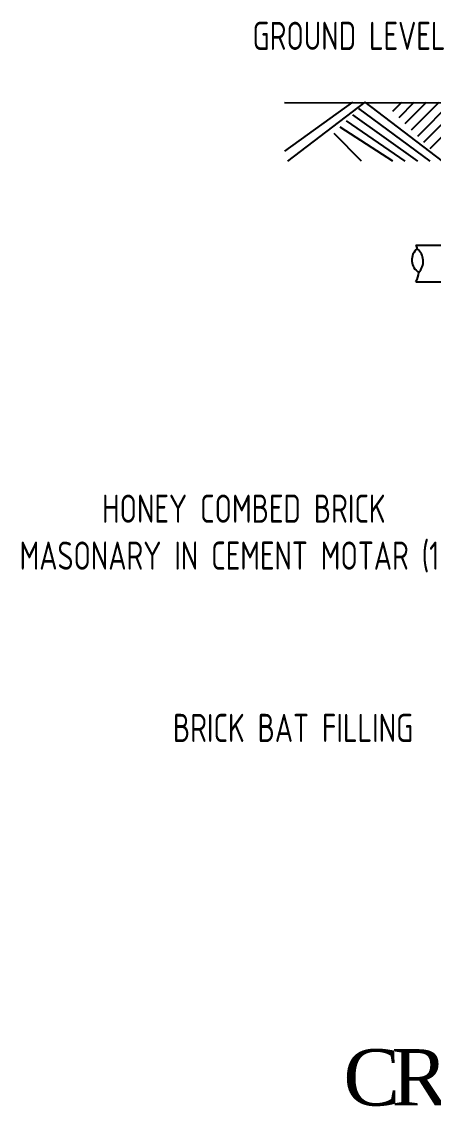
# Model space of a CAD drawing. Header units: inches. Extents: x 45643 to 70559, y -8725 to 1713.
# Drawn here: x 68889.7 to 68977.4, y -4798.6 to -4567.6 of the extents above; entities that cross this region are included whole.
import ezdxf

# ---------------------------------------------------------------- set-up
doc = ezdxf.new("R2010")
doc.units = ezdxf.units.IN
doc.header["$MEASUREMENT"] = 0
for name, color, linetype, lineweight in [('1', 7, 'Continuous', 25), ('Text', 7, 'Continuous', 9), ('tile', 21, 'Continuous', 9)]:
    doc.layers.add(name, color=color, linetype=linetype, lineweight=lineweight)
doc.styles.add('ordinary', font='ARIALN.TTF')

# ---------------------------------------------------------------- blocks, each defined once
blk = doc.blocks.new('HJGHG')
at = {"layer": '1', "color": 1}
blk.add_line((-170958.9674, 55598.1736), (-170760.1748, 55597.8563), dxfattribs=at)
at = {"layer": '1', "color": 6}
for p, q in [((-170958.8666, 55587.7927), (-170944.4414, 55598.2422)), ((-170958.2825, 55585.7205), (-170941.7851, 55598.2422)), ((-170927.944, 55585.7205), (-170943.1133, 55596.9141)), ((-170925.2877, 55585.7205), (-170941.7851, 55598.2422)), ((-170935.9128, 55596.3455), (-170934.0161, 55598.2422)), ((-170934.5846, 55595.0174), (-170931.3598, 55598.2422)), ((-170933.2565, 55593.6892), (-170928.7036, 55598.2422)), ((-170931.9284, 55592.3611), (-170926.0473, 55598.2422)), ((-170930.6003, 55591.033), (-170923.391, 55598.2422)), ((-170929.2721, 55589.7049), (-170920.7348, 55598.2422)), ((-170927.944, 55588.3767), (-170918.0785, 55598.2422)), ((-170933.2565, 55585.7205), (-170945.7695, 55594.2578)), ((-170930.6003, 55585.7205), (-170944.4414, 55595.5859)), ((-170942.5447, 55585.7205), (-170948.4258, 55591.6015)), ((-170935.9128, 55585.7205), (-170947.0977, 55592.9297))]:
    blk.add_line(p, q, dxfattribs=at)
at = {"layer": '1', "color": 5}
for p, q in [((-170930.9736, 55567.8193), (-170872.2832, 55567.8193)), ((-170930.9736, 55559.9932), (-170808.0354, 55559.6759))]:
    blk.add_line(p, q, dxfattribs=at)
for centre, radius, start, end in [((-170928.7731, 55564.6465), 3.0872, 129.051771, 239.426242), ((-170931.8871, 55567.1064), 1.1588, 355.481907, 37.967427), ((-170930.7391, 55566.9958), 0.0234, 54.00888, 125.99112), ((-170932.8792, 55564.3423), 3.443, 317.042578, 51.132577), ((-170934.6472, 55562.2153), 4.2934, 328.830456, 357.07237)]:
    blk.add_arc(centre, radius, start, end, dxfattribs=at)
at = {"char_height": 6, "width": 136.473322, "attachment_point": 5, "style": 'ordinary'}
for s, insert in [('{\\Fisocp3|c0;\\W0.8;GROUND LEVEL}', (-170945.2455, 55612.3857)), ('{\\Fisocp3|c0;\\W0.8;HONEY COMBED BRICK \\PMASONARY IN CEMENT MOTAR (1:6)}', (-170967.6351, 55506.363)), ('{\\Fisocp3|c0;\\W0.8;BRICK BAT FILLING}', (-170957.1433, 55464.9487))]:
    blk.add_mtext(s, dxfattribs=dict(at, insert=insert))
at = {"layer": 'Text', "insert": (-170946.4416, 55396.5215), "char_height": 12, "width": 950.154532, "attachment_point": 1, "style": 'ordinary'}
blk.add_mtext('{\\fTimes New Roman|b0|i0|c0|p18;\\T0.8;CROSS SECTION OF SOAK PIT}', dxfattribs=at)

msp = doc.modelspace()

# ---------------------------------------------------------------- block references
at = {"layer": 'tile'}
msp.add_blockref('HJGHG', (239904.65, -60182.99), dxfattribs=at)

doc.saveas('drawing.dxf')
